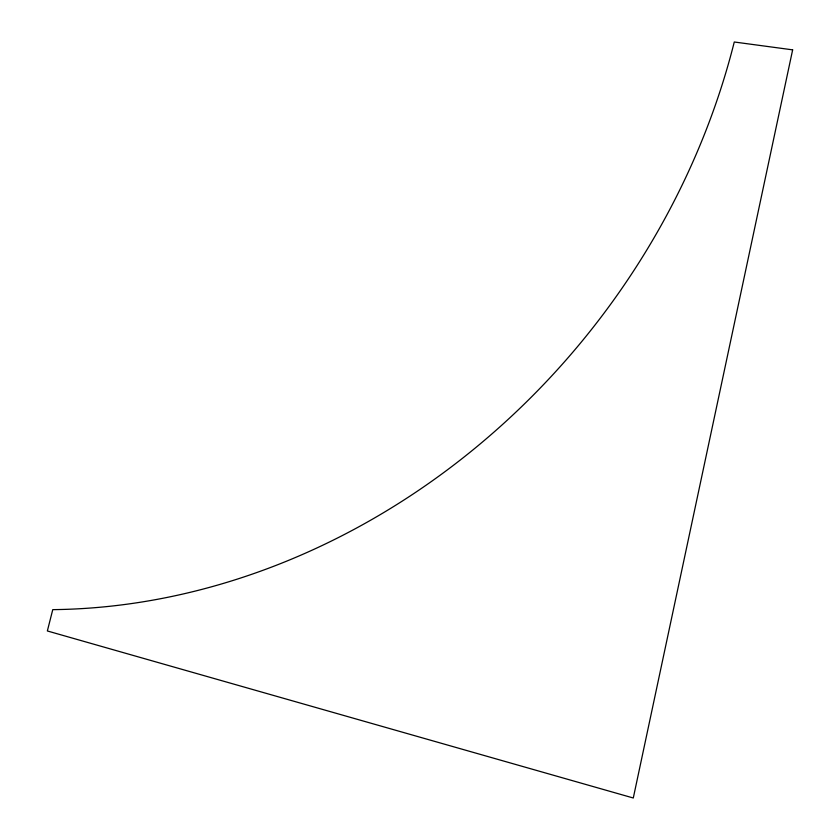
<?xml version="1.0" encoding="UTF-8"?>
<svg xmlns="http://www.w3.org/2000/svg" width="840" height="840" viewBox="0 0 840 840"><rect width="100%" height="100%" fill="white"/><g stroke="black" fill="none" stroke-linecap="round" stroke-linejoin="round"><path stroke-width="1.26" d="M792.645 49.854L633.287 798L47.355 630.966L52.763 609.641A674.898 578.812 -51.8 0 0 734.275 42L792.645 49.854"/></g></svg>
